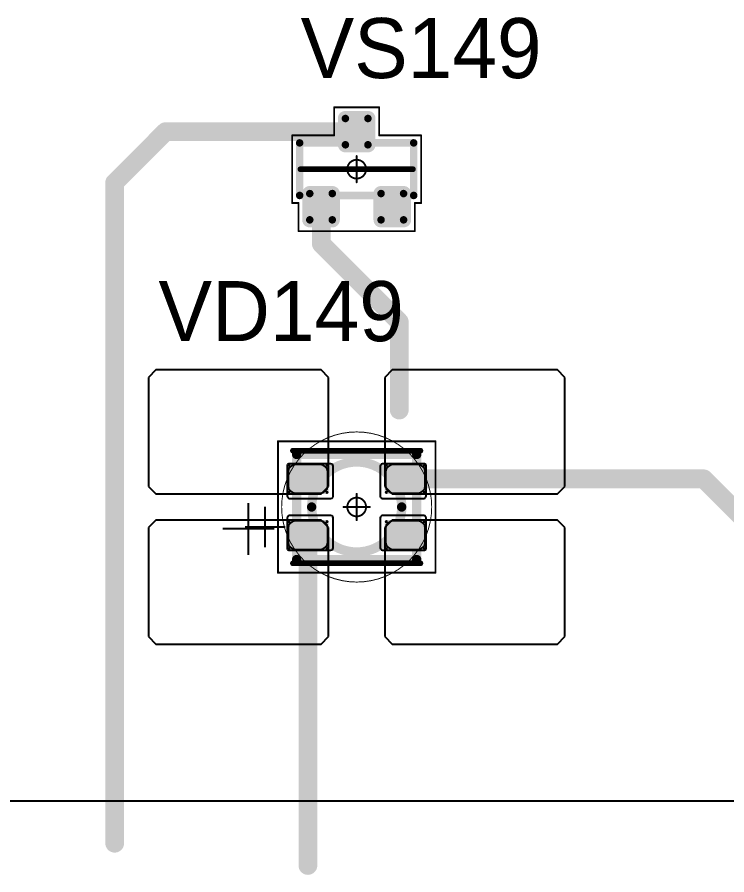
# Model space of a CAD drawing. Header units: millimetres. Extents: x 0 to 400, y 0 to 514.
# Drawn here: x 110.95 to 129.87, y 22.7 to 45.55 of the extents above; entities that cross this region are included whole.
import ezdxf

# ---------------------------------------------------------------- set-up
doc = ezdxf.new("R2010")
doc.units = ezdxf.units.MM
for name, color, linetype in [('Mechanical13', 56, 'Continuous'), ('Mechanical15', 56, 'Continuous'), ('Mechanical2', 216, 'Continuous'), ('TopLayer', 1, 'Continuous'), ('TopOverlay', 2, 'Continuous'), ('TopPaste', 8, 'Continuous'), ('TopSolder', 216, 'Continuous')]:
    doc.layers.add(name, color=color, linetype=linetype)

# ---------------------------------------------------------------- blocks, each defined once
blk = doc.blocks.new('SOT23_33')
at = {"layer": 'Mechanical13', "const_width": 0.1999996}
for points in [[(-0.7000011399999999, 1.52008078), (0.7000011399999999, 1.52008078)], [(-0.7000011399999999, 1.52008078), (-0.7000011399999999, -1.51991822)], [(0.7000011399999999, 1.52008078), (0.7000011399999999, -1.51991822)], [(-0.7000011399999999, -1.51991822), (0.7000011399999999, -1.51991822)]]:
    blk.add_lwpolyline(points, dxfattribs=at)
at = {"layer": 'Mechanical13', "const_width": 0.0999998}
for points in [[(-0.75000104, 1.52008078, 1), (-0.65000124, 1.52008078, 1)], [(-0.75000104, 1.52008078, 1), (-0.65000124, 1.52008078, 1)], [(0.65000124, 1.52008078, 1), (0.75000104, 1.52008078, 1)], [(0.65000124, 1.52008078, 1), (0.75000104, 1.52008078, 1)], [(-0.75000104, -1.51991822, 1), (-0.65000124, -1.51991822, 1)], [(-0.75000104, -1.51991822, 1), (-0.65000124, -1.51991822, 1)], [(0.65000124, -1.51991822, 1), (0.75000104, -1.51991822, 1)], [(0.65000124, -1.51991822, 1), (0.75000104, -1.51991822, 1)]]:
    blk.add_lwpolyline(points, format="xyb", close=True, dxfattribs=at)
at = {"layer": 'Mechanical15', "const_width": 0.0499999}
for points in [[(-0.90000074, 1.72008038), (-0.90000074, 1.55008072)], [(-0.90000074, 1.72008038), (0.90000074, 1.72008038)], [(0.90000074, 1.72008038), (0.90000074, 0.6000800799999999)], [(-1.64999924, 1.55008326), (-1.64999924, -1.54991562)], [(-1.64999924, 1.55008326), (-0.90000074, 1.55008072)], [(0.90000074, 0.6000800799999999), (1.64999924, 0.6000800799999999)], [(1.64999924, 0.6000800799999999), (1.64999924, -0.59991752)], [(0, 0.35007804), (0, -0.34991802)], [(-0.3499993, 8.382e-05), (0.3499993, 8.382e-05)], [(0.90000074, -0.59991752), (1.64999924, -0.59991752)], [(0.90000074, -0.59991752), (0.90000074, -1.71991782)], [(-1.64999924, -1.54991562), (-0.90000074, -1.54991816)], [(-0.90000074, -1.54991816), (-0.90000074, -1.71991782)], [(-0.90000074, -1.71991782), (0.90000074, -1.71991782)]]:
    blk.add_lwpolyline(points, dxfattribs=at)
at = {"layer": 'Mechanical15'}
for points, const_width in [([(-0.9125000799999999, 1.72008038, 1), (-0.8875014, 1.72008038, 1)], 0.02499868), ([(-0.9125000799999999, 1.72008038, 1), (-0.8875014, 1.72008038, 1)], 0.02499868), ([(0.8875014, 1.72008038, 1), (0.9125000799999999, 1.72008038, 1)], 0.02499868), ([(0.8875014, 1.72008038, 1), (0.9125000799999999, 1.72008038, 1)], 0.02499868), ([(-1.66249858, 1.55008326, 1), (-1.6374999, 1.55008326, 1)], 0.02499868), ([(-1.66249858, 1.55008326, 1), (-1.6374999, 1.55008326, 1)], 0.02499868), ([(-0.9125000799999999, 1.55008072, 1), (-0.8875014, 1.55008072, 1)], 0.02499868), ([(-0.9125000799999999, 1.55008072, 1), (-0.8875014, 1.55008072, 1)], 0.02499868), ([(0.8875014, 0.6000800799999999, 1), (0.9125000799999999, 0.6000800799999999, 1)], 0.02499868), ([(0.8875014, 0.6000800799999999, 1), (0.9125000799999999, 0.6000800799999999, 1)], 0.02499868), ([(1.6374999, 0.6000800799999999, 1), (1.66249858, 0.6000800799999999, 1)], 0.02499868), ([(1.6374999, 0.6000800799999999, 1), (1.66249858, 0.6000800799999999, 1)], 0.02499868), ([(0.2499995, 8.382e-05, 1), (-0.2499995, 8.382e-05, 1)], 0.0499999), ([(-0.01249934, 0.35007804, 1), (0.01249934, 0.35007804, 1)], 0.02499868), ([(-0.36249864, 8.382e-05, 1), (-0.33749996, 8.382e-05, 1)], 0.02499868), ([(-0.26249884, 8.382e-05, 1), (-0.23750016, 8.382e-05, 1)], 0.02499868), ([(0.23750016, 8.382e-05, 1), (0.26249884, 8.382e-05, 1)], 0.02499868), ([(0.33749996, 8.382e-05, 1), (0.36249864, 8.382e-05, 1)], 0.02499868), ([(-0.01249934, -0.34991802, 1), (0.01249934, -0.34991802, 1)], 0.02499868), ([(0.8875014, -0.59991752, 1), (0.9125000799999999, -0.59991752, 1)], 0.02499868), ([(0.8875014, -0.59991752, 1), (0.9125000799999999, -0.59991752, 1)], 0.02499868), ([(1.6374999, -0.59991752, 1), (1.66249858, -0.59991752, 1)], 0.02499868), ([(1.6374999, -0.59991752, 1), (1.66249858, -0.59991752, 1)], 0.02499868), ([(-1.66249858, -1.54991562, 1), (-1.6374999, -1.54991562, 1)], 0.02499868), ([(-1.66249858, -1.54991562, 1), (-1.6374999, -1.54991562, 1)], 0.02499868), ([(-0.9125000799999999, -1.54991816, 1), (-0.8875014, -1.54991816, 1)], 0.02499868), ([(-0.9125000799999999, -1.54991816, 1), (-0.8875014, -1.54991816, 1)], 0.02499868), ([(-0.9125000799999999, -1.71991782, 1), (-0.8875014, -1.71991782, 1)], 0.02499868), ([(-0.9125000799999999, -1.71991782, 1), (-0.8875014, -1.71991782, 1)], 0.02499868), ([(0.8875014, -1.71991782, 1), (0.9125000799999999, -1.71991782, 1)], 0.02499868), ([(0.8875014, -1.71991782, 1), (0.9125000799999999, -1.71991782, 1)], 0.02499868)]:
    blk.add_lwpolyline(points, format="xyb", close=True, dxfattribs=dict(at, const_width=const_width))
at = {"layer": 'TopLayer', "const_width": 0.0999998}
for points in [[(-1.39999974, 1.25008132, 1), (-1.29999994, 1.25008132, 1)], [(-0.7000011399999999, 1.25008132, 1), (-0.6000013399999999, 1.25008132, 1)], [(-1.39999974, 0.65008252, 1), (-1.29999994, 0.65008252, 1)], [(-0.7000011399999999, 0.65008252, 1), (-0.6000013399999999, 0.65008252, 1)], [(0.6000013399999999, 0.30008322, 1), (0.7000011399999999, 0.30008322, 1)], [(1.29999994, 0.30008322, 1), (1.39999974, 0.30008322, 1)], [(0.6000013399999999, -0.29991558, 1), (0.7000011399999999, -0.29991558, 1)], [(1.29999994, -0.29991558, 1), (1.39999974, -0.29991558, 1)], [(-1.39999974, -0.64991996, 1), (-1.29999994, -0.64991996, 1)], [(-0.7000011399999999, -0.64991996, 1), (-0.6000013399999999, -0.64991996, 1)], [(-1.39999974, -1.24991876, 1), (-1.29999994, -1.24991876, 1)], [(-0.7000011399999999, -1.24991876, 1), (-0.6000013399999999, -1.24991876, 1)]]:
    blk.add_lwpolyline(points, format="xyb", close=True, dxfattribs=at)
at = {"layer": 'TopLayer'}
for points in [[(-1.44999964, 1.25008132), (-1.44999964, 0.65008252), (-0.55000144, 1.25008132), (-0.55000144, 0.65008252)], [(-1.34999984, 1.35008112), (-1.34999984, 0.55008272), (-0.65000124, 1.35008112), (-0.65000124, 0.55008272)], [(0.55000144, 0.30008322), (0.55000144, -0.29991558), (1.44999964, 0.30008322), (1.44999964, -0.29991558)], [(0.65000124, 0.40008302), (0.65000124, -0.39991538), (1.34999984, 0.40008302), (1.34999984, -0.39991538)], [(-1.44999964, -0.64991996), (-1.44999964, -1.24991876), (-0.55000144, -0.64991996), (-0.55000144, -1.24991876)], [(-1.34999984, -0.54992016), (-1.34999984, -1.34991856), (-0.65000124, -0.54992016), (-0.65000124, -1.34991856)]]:
    blk.add_solid(points, dxfattribs=at)
at = {"layer": 'TopOverlay', "const_width": 0.1499997}
blk.add_lwpolyline([(0, 1.50000208), (0, -1.50000208)], dxfattribs=at)
at = {"layer": 'TopOverlay', "const_width": 0.07499858}
for points in [[(-0.03750056, 1.50000208, 1), (0.03750056, 1.50000208, 1)], [(-0.03750056, -1.50000208, 1), (0.03750056, -1.50000208, 1)]]:
    blk.add_lwpolyline(points, format="xyb", close=True, dxfattribs=at)
at = {"layer": 'TopPaste', "const_width": 0.07499858}
for points in [[(-1.38749786, 1.25008132, 1), (-1.31250182, 1.25008132, 1)], [(-0.68749926, 1.25008132, 1), (-0.61250322, 1.25008132, 1)], [(-1.38749786, 0.65008252, 1), (-1.31250182, 0.65008252, 1)], [(-0.68749926, 0.65008252, 1), (-0.61250322, 0.65008252, 1)], [(0.61250322, 0.30008322, 1), (0.68749926, 0.30008322, 1)], [(1.31250182, 0.30008322, 1), (1.38749786, 0.30008322, 1)], [(0.61250322, -0.29991558, 1), (0.68749926, -0.29991558, 1)], [(1.31250182, -0.29991558, 1), (1.38749786, -0.29991558, 1)], [(-1.38749786, -0.64991996, 1), (-1.31250182, -0.64991996, 1)], [(-0.68749926, -0.64991996, 1), (-0.61250322, -0.64991996, 1)], [(-1.38749786, -1.24991876, 1), (-1.31250182, -1.24991876, 1)], [(-0.68749926, -1.24991876, 1), (-0.61250322, -1.24991876, 1)]]:
    blk.add_lwpolyline(points, format="xyb", close=True, dxfattribs=at)
at = {"layer": 'TopPaste'}
for points in [[(-1.42499842, 1.25008132), (-1.42499842, 0.65008252), (-0.5750026599999999, 1.25008132), (-0.5750026599999999, 0.65008252)], [(-1.34999984, 1.3250799), (-1.34999984, 0.57508394), (-0.65000124, 1.3250799), (-0.65000124, 0.57508394)], [(0.5750026599999999, 0.30008322), (0.5750026599999999, -0.29991558), (1.42499842, 0.30008322), (1.42499842, -0.29991558)], [(0.65000124, 0.3750818), (0.65000124, -0.37491416), (1.34999984, 0.3750818), (1.34999984, -0.37491416)], [(-1.42499842, -0.64991996), (-1.42499842, -1.24991876), (-0.5750026599999999, -0.64991996), (-0.5750026599999999, -1.24991876)], [(-1.34999984, -0.57492138), (-1.34999984, -1.32491734), (-0.65000124, -0.57492138), (-0.65000124, -1.32491734)]]:
    blk.add_solid(points, dxfattribs=at)
at = {"layer": 'TopSolder', "const_width": 0.2015998}
for points in [[(-1.45079974, 1.25008132, 1), (-1.24919994, 1.25008132, 1)], [(-0.75080114, 1.25008132, 1), (-0.5492013399999999, 1.25008132, 1)], [(-1.45079974, 0.65008252, 1), (-1.24919994, 0.65008252, 1)], [(-0.75080114, 0.65008252, 1), (-0.5492013399999999, 0.65008252, 1)], [(0.5492013399999999, 0.30008322, 1), (0.75080114, 0.30008322, 1)], [(1.24919994, 0.30008322, 1), (1.45079974, 0.30008322, 1)], [(0.5492013399999999, -0.29991558, 1), (0.75080114, -0.29991558, 1)], [(1.24919994, -0.29991558, 1), (1.45079974, -0.29991558, 1)], [(-1.45079974, -0.64991996, 1), (-1.24919994, -0.64991996, 1)], [(-0.75080114, -0.64991996, 1), (-0.5492013399999999, -0.64991996, 1)], [(-1.45079974, -1.24991876, 1), (-1.24919994, -1.24991876, 1)], [(-0.75080114, -1.24991876, 1), (-0.5492013399999999, -1.24991876, 1)]]:
    blk.add_lwpolyline(points, format="xyb", close=True, dxfattribs=at)
at = {"layer": 'TopSolder'}
for points in [[(-1.34999984, 1.45168112), (-1.34999984, 0.44848272), (-0.65000124, 1.45168112), (-0.65000124, 0.44848272)], [(-1.55159964, 1.25008132), (-1.55159964, 0.65008252), (-0.4484014399999999, 1.25008132), (-0.4484014399999999, 0.65008252)], [(0.65000124, 0.50168302), (0.65000124, -0.50151538), (1.34999984, 0.50168302), (1.34999984, -0.50151538)], [(0.4484014399999999, 0.30008322), (0.4484014399999999, -0.29991558), (1.55159964, 0.30008322), (1.55159964, -0.29991558)], [(-1.34999984, -0.44832016), (-1.34999984, -1.45151856), (-0.65000124, -0.44832016), (-0.65000124, -1.45151856)], [(-1.55159964, -0.64991996), (-1.55159964, -1.24991876), (-0.4484014399999999, -0.64991996), (-0.4484014399999999, -1.24991876)]]:
    blk.add_solid(points, dxfattribs=at)
blk = doc.blocks.new('E65F_206')
at = {"layer": 'Mechanical13'}
for p, q in [((2.4405844, 1.07120182), (2.4405844, 2.54e-06)), ((1.90498476, 0.5356021799999999), (2.97618404, 0.5356021799999999))]:
    blk.add_line(p, q, dxfattribs=at)
at = {"layer": 'Mechanical13', "const_width": 0.2499995}
for points in [[(1.59998156, 1.39999974), (-1.60001458, 1.3999972)], [(-1.60001458, 1.3999972), (-1.60001458, -1.39999974)], [(1.59998156, 1.39999974), (1.59998156, -1.39999974)], [(1.59998156, -1.39999974), (-1.60001458, -1.39999974)]]:
    blk.add_lwpolyline(points, dxfattribs=at)
at = {"layer": 'Mechanical13'}
for points, const_width in [([(-1.66251382, 1.3999972, 1), (-1.53751534, 1.3999972, 1)], 0.12499848), ([(-1.66251382, 1.3999972, 1), (-1.53751534, 1.3999972, 1)], 0.12499848), ([(1.53748232, 1.39999974, 1), (1.6624808, 1.39999974, 1)], 0.12499848), ([(1.53748232, 1.39999974, 1), (1.6624808, 1.39999974, 1)], 0.12499848), ([(1.19998236, 0, 1), (-1.20001792, 0, 1)], 0.2499995), ([(-1.26251716, 0, 1), (-1.13751868, 0, 1)], 0.12499848), ([(1.13748312, 0, 1), (1.2624816, 0, 1)], 0.12499848), ([(-1.66251382, -1.39999974, 1), (-1.53751534, -1.39999974, 1)], 0.12499848), ([(-1.66251382, -1.39999974, 1), (-1.53751534, -1.39999974, 1)], 0.12499848), ([(1.53748232, -1.39999974, 1), (1.6624808, -1.39999974, 1)], 0.12499848), ([(1.53748232, -1.39999974, 1), (1.6624808, -1.39999974, 1)], 0.12499848)]:
    blk.add_lwpolyline(points, format="xyb", close=True, dxfattribs=dict(at, const_width=const_width))
at = {"layer": 'Mechanical15', "const_width": 0.0499999}
for points in [[(2.09996532, 1.74999904), (-2.10003644, 1.74999904)], [(-2.10003644, 1.74999904), (-2.10003644, -1.74999904)], [(2.09996532, 1.74999904), (2.09996532, -1.74999904)], [(-1.524e-05, -0.3499993), (-1.778e-05, 0.3499993)], [(-1.524e-05, -0.3499993), (-1.778e-05, 0.3499993)], [(0.34996374, 1.778e-05), (-0.35003232, 1.778e-05)], [(0.34998152, 0), (-0.35001708, 2.54e-06)], [(2.09996532, -1.74999904), (-2.10003644, -1.74999904)]]:
    blk.add_lwpolyline(points, dxfattribs=at)
at = {"layer": 'Mechanical15'}
for points, const_width in [([(-2.11253578, 1.74999904, 1), (-2.0875371, 1.74999904, 1)], 0.02499868), ([(-2.11253578, 1.74999904, 1), (-2.0875371, 1.74999904, 1)], 0.02499868), ([(2.08746598, 1.74999904, 1), (2.11246466, 1.74999904, 1)], 0.02499868), ([(2.08746598, 1.74999904, 1), (2.11246466, 1.74999904, 1)], 0.02499868), ([(0.2499614, 1.778e-05, 1), (-0.2500376, 1.778e-05, 1)], 0.0499999), ([(0.24998172, 0, 1), (-0.25001728, 0, 1)], 0.0499999), ([(-0.01251712, 0.3499993, 1), (0.01248156, 0.3499993, 1)], 0.02499868), ([(-0.01251712, 0.3499993, 1), (0.01248156, 0.3499993, 1)], 0.02499868), ([(-0.36253166, 1.778e-05, 1), (-0.33753298, 1.778e-05, 1)], 0.02499868), ([(-0.36251642, 2.54e-06, 1), (-0.33751774, 2.54e-06, 1)], 0.02499868), ([(-0.26253694, 1.778e-05, 1), (-0.23753826, 1.778e-05, 1)], 0.02499868), ([(-0.26251662, 0, 1), (-0.23751794, 0, 1)], 0.02499868), ([(0.23746206, 1.778e-05, 1), (0.26246074, 1.778e-05, 1)], 0.02499868), ([(0.23748238, 0, 1), (0.26248106, 0, 1)], 0.02499868), ([(0.3374643999999999, 1.778e-05, 1), (0.36246308, 1.778e-05, 1)], 0.02499868), ([(0.33748218, 0, 1), (0.36248086, 0, 1)], 0.02499868), ([(-0.01251458, -0.3499993, 1), (0.0124841, -0.3499993, 1)], 0.02499868), ([(-0.01251458, -0.3499993, 1), (0.0124841, -0.3499993, 1)], 0.02499868), ([(-2.11253578, -1.74999904, 1), (-2.0875371, -1.74999904, 1)], 0.02499868), ([(-2.11253578, -1.74999904, 1), (-2.0875371, -1.74999904, 1)], 0.02499868), ([(2.08746598, -1.74999904, 1), (2.11246466, -1.74999904, 1)], 0.02499868), ([(2.08746598, -1.74999904, 1), (2.11246466, -1.74999904, 1)], 0.02499868)]:
    blk.add_lwpolyline(points, format="xyb", close=True, dxfattribs=dict(at, const_width=const_width))
at = {"layer": 'TopLayer'}
for p, q in [((-5.3500147, 3.64999778), (-5.550019379999999, 3.44999818)), ((-5.550019379999999, 3.44999818), (-5.54973236, 3.4497137)), ((-5.54973236, 3.4497137), (-5.54973236, 0.5499989)), ((-0.9500158799999998, 3.65000032), (-5.35001724, 3.65000032)), ((-5.35001724, 3.65000032), (-5.3500147, 3.64999778)), ((-0.75001628, 3.45000072), (-0.9500158799999998, 3.65000032)), ((-0.75001628, 0.5499989), (-0.75001628, 3.45000072)), ((0.94997778, 3.64999778), (0.7499807199999999, 3.44999818)), ((0.7499807199999999, 3.44999818), (0.7502652, 3.4497137)), ((0.7502652, 3.4497137), (0.7502652, 0.5499989)), ((0.9499803199999999, 3.65000032), (0.94997778, 3.64999778)), ((5.349981679999999, 3.65000032), (0.9499803199999999, 3.65000032)), ((5.54998128, 3.45000072), (5.349981679999999, 3.65000032)), ((5.54998128, 0.5499989), (5.54998128, 3.45000072)), ((-5.54973236, 0.5499989), (-5.35001724, 0.3499993)), ((-0.9500158799999998, 0.3499993), (-0.75001628, 0.5499989)), ((0.7502652, 0.5499989), (0.94998286, 0.34999676)), ((5.349981679999999, 0.3499993), (5.54998128, 0.5499989)), ((-5.35001724, 0.3499993), (-0.9500158799999998, 0.3499993)), ((0.94998286, 0.34999676), (5.349981679999999, 0.3499993)), ((-5.35001724, -0.3499993), (-5.550019379999999, -0.55000144)), ((-0.9500158799999998, -0.3499993), (-5.35001724, -0.3499993)), ((-5.35001724, -0.3499993), (-5.35001724, -0.3499993)), ((-0.75001628, -0.5499989), (-0.9500158799999998, -0.3499993)), ((0.94997778, -0.35000184), (0.7499807199999999, -0.55000144)), ((0.94998286, -0.3499993), (0.94997778, -0.35000184)), ((5.349981679999999, -0.3499993), (0.94998286, -0.3499993)), ((5.54998128, -0.5499989), (5.349981679999999, -0.3499993)), ((-5.550019379999999, -0.55000144), (-5.54973236, -0.55028592)), ((-5.54973236, -0.55028592), (-5.54973236, -3.45000072)), ((-0.75001628, -3.45000072), (-0.75001628, -0.5499989)), ((0.7499807199999999, -0.55000144), (0.75026266, -0.55028592)), ((0.75026266, -0.55028592), (0.7502652, -3.45000072)), ((5.54998128, -3.45000072), (5.54998128, -0.5499989)), ((-5.54973236, -3.45000072), (-5.35001724, -3.65000032)), ((-5.35001724, -3.65000032), (-0.9500158799999998, -3.65000032)), ((-0.9500158799999998, -3.65000032), (-0.75001628, -3.45000072)), ((0.7502652, -3.45000072), (0.9499803199999999, -3.65000032)), ((0.9499803199999999, -3.65000032), (5.349981679999999, -3.65000032)), ((5.349981679999999, -3.65000032), (5.54998128, -3.45000072))]:
    blk.add_line(p, q, dxfattribs=at)
at = {"layer": 'TopLayer', "const_width": 0.03999991999999999}
for points in [[(-1.82994808, 1.11000032, 1), (-1.78994816, 1.11000032, 1)], [(-0.80995012, 1.11000032, 1), (-0.7699501999999999, 1.11000032, 1)], [(0.77005434, 1.11000032, 1), (0.81005426, 1.11000032, 1)], [(1.7900523, 1.11000032, 1), (1.83005222, 1.11000032, 1)], [(-1.82994808, 0.39000176, 1), (-1.78994816, 0.39000176, 1)], [(-0.80995012, 0.39000176, 1), (-0.7699501999999999, 0.39000176, 1)], [(0.77005434, 0.39000176, 1), (0.81005426, 0.39000176, 1)], [(1.7900523, 0.39000176, 1), (1.83005222, 0.39000176, 1)], [(-1.829943, -0.39000176, 1), (-1.78994308, -0.39000176, 1)], [(-0.80994504, -0.39000176, 1), (-0.7699451199999999, -0.39000176, 1)], [(0.77005434, -0.39000176, 1), (0.81005426, -0.39000176, 1)], [(1.7900523, -0.39000176, 1), (1.83005222, -0.39000176, 1)], [(-1.829943, -1.11000032, 1), (-1.78994308, -1.11000032, 1)], [(-0.80994504, -1.11000032, 1), (-0.7699451199999999, -1.11000032, 1)], [(0.77005434, -1.11000032, 1), (0.81005426, -1.11000032, 1)], [(1.7900523, -1.11000032, 1), (1.83005222, -1.11000032, 1)]]:
    blk.add_lwpolyline(points, format="xyb", close=True, dxfattribs=at)
at = {"layer": 'TopLayer'}
for points in [[(-1.80994812, 1.15000024), (-1.80994812, 0.35000184), (-0.78995016, 1.15000024), (-0.78995016, 0.35000184)], [(0.7900543, 1.15000024), (0.7900543, 0.35000184), (1.81005226, 1.15000024), (1.81005226, 0.35000184)], [(-1.84994804, 1.11000032), (-1.84994804, 0.39000176), (-0.7499502399999999, 1.11000032), (-0.7499502399999999, 0.39000176)], [(0.7500543799999999, 1.11000032), (0.7500543799999999, 0.39000176), (1.85005218, 1.11000032), (1.85005218, 0.39000176)], [(-1.84994296, -0.39000176), (-1.84994296, -1.11000032), (-0.74994516, -0.39000176), (-0.74994516, -1.11000032)], [(-1.80994304, -0.35000184), (-1.80994304, -1.15000024), (-0.78994508, -0.35000184), (-0.78994508, -1.15000024)], [(0.7500543799999999, -0.39000176), (0.7500543799999999, -1.11000032), (1.85005218, -0.39000176), (1.85005218, -1.11000032)], [(0.7900543, -0.35000184), (0.7900543, -1.15000024), (1.81005226, -0.35000184), (1.81005226, -1.15000024)]]:
    blk.add_solid(points, dxfattribs=at)
at = {"layer": 'TopOverlay'}
for p, q in [((2.88554922, 1.27113538), (2.88554922, -0.0999998)), ((2.1999829, 0.58556652), (3.57111808, 0.58556652))]:
    blk.add_line(p, q, dxfattribs=at)
at = {"layer": 'TopOverlay', "const_width": 0.1499997}
for points in [[(1.69998136, 1.49999954), (-1.70001692, 1.49999954)], [(1.69998136, -1.49999954), (-1.70001438, -1.49999954)]]:
    blk.add_lwpolyline(points, dxfattribs=at)
at = {"layer": 'TopOverlay', "const_width": 0.07499858}
for points in [[(-1.73751748, 1.49999954, 1), (-1.66251636, 1.49999954, 1)], [(1.6624808, 1.49999954, 1), (1.73748192, 1.49999954, 1)], [(-1.73751494, -1.49999954, 1), (-1.66251382, -1.49999954, 1)], [(1.6624808, -1.49999954, 1), (1.73748192, -1.49999954, 1)]]:
    blk.add_lwpolyline(points, format="xyb", close=True, dxfattribs=at)
at = {"layer": 'TopPaste'}
for p, q in [((-1.81413912, 1.01066092), (-1.82869078, 0.9375012999999999)), ((-1.82869078, 0.9375012999999999), (-1.82869078, 0.56250078)), ((-1.77269902, 1.07267756), (-1.81413912, 1.01066092)), ((-1.71067984, 1.11412274), (-1.77269902, 1.07267756)), ((-1.63751768, 1.1286744), (-1.71067984, 1.11412274)), ((-0.9625202999999999, 1.1286744), (-1.63751768, 1.1286744)), ((-0.8893581399999999, 1.11412274), (-0.9625202999999999, 1.1286744)), ((-0.82733642, 1.0726801), (-0.8893581399999999, 1.11412274)), ((-0.78589632, 1.01066092), (-0.82733642, 1.0726801)), ((-0.7713446599999999, 0.9375012999999999), (-0.78589632, 1.01066092)), ((-0.7713446599999999, 0.56250078), (-0.7713446599999999, 0.9375012999999999)), ((0.7858582199999999, 1.01066092), (0.77131164, 0.93750384)), ((0.77131164, 0.93750384), (0.77131164, 0.56250078)), ((0.8273034, 1.0726801), (0.7858582199999999, 1.01066092)), ((0.88932258, 1.11412528), (0.8273034, 1.0726801)), ((0.9624822000000001, 1.1286744), (0.88932258, 1.11412528)), ((1.63748212, 1.12867694), (0.9624822000000001, 1.1286744)), ((1.71064174, 1.11412274), (1.63748212, 1.12867694)), ((1.77266092, 1.0726801), (1.71064174, 1.11412274)), ((1.81410102, 1.01066092), (1.77266092, 1.0726801)), ((1.82865776, 0.93750384), (1.81410102, 1.01066092)), ((1.82865776, 0.56250078), (1.82865776, 0.93750384)), ((-1.82869078, 0.56250078), (-1.81413912, 0.4893411599999999)), ((-1.81413912, 0.4893411599999999), (-1.77269902, 0.42732452)), ((-0.82733896, 0.42732198), (-0.78589632, 0.4893411599999999)), ((-0.78589632, 0.4893411599999999), (-0.7713446599999999, 0.56250078)), ((0.77131164, 0.56250078), (0.7858607599999999, 0.4893411599999999)), ((0.7858607599999999, 0.4893411599999999), (0.8273034, 0.42732452)), ((1.77266092, 0.42732198), (1.81410356, 0.4893411599999999)), ((1.81410356, 0.4893411599999999), (1.82865776, 0.56250078)), ((-1.77269902, 0.42732452), (-1.7106773, 0.38587934)), ((-1.7106773, 0.38587934), (-1.63751768, 0.37132768)), ((-1.63751768, 0.37132768), (-0.96251776, 0.37132768)), ((-0.96251776, 0.37132768), (-0.8893581399999999, 0.38587934)), ((-0.8893581399999999, 0.38587934), (-0.82733896, 0.42732198)), ((0.8273034, 0.42732452), (0.88932258, 0.38587934)), ((0.88932258, 0.38587934), (0.9624822000000001, 0.37132768)), ((0.9624822000000001, 0.37132768), (1.63748212, 0.37132768)), ((1.63748212, 0.37132768), (1.71064174, 0.38587934)), ((1.71064174, 0.38587934), (1.77266092, 0.42732198)), ((-1.77269648, -0.42731944), (-1.81413912, -0.4893411599999999)), ((-1.7106773, -0.38587934), (-1.77269648, -0.42731944)), ((-1.63751768, -0.37132768), (-1.7106773, -0.38587934)), ((-0.96251776, -0.37132768), (-1.63751768, -0.37132768)), ((-0.8893581399999999, -0.38587934), (-0.96251776, -0.37132768)), ((-0.82733896, -0.42732198), (-0.8893581399999999, -0.38587934)), ((-0.78589632, -0.4893411599999999), (-0.82733896, -0.42732198)), ((0.8273034, -0.42731944), (0.7858607599999999, -0.4893411599999999)), ((0.88932258, -0.38587934), (0.8273034, -0.42731944)), ((0.9624822000000001, -0.37132768), (0.88932258, -0.38587934)), ((1.63748212, -0.37132768), (0.9624822000000001, -0.37132768)), ((1.71064174, -0.38587934), (1.63748212, -0.37132768)), ((1.77266092, -0.42732198), (1.71064174, -0.38587934)), ((1.81410356, -0.4893411599999999), (1.77266092, -0.42732198)), ((-1.81413912, -0.4893411599999999), (-1.82869078, -0.56250078)), ((-1.82869078, -0.56250078), (-1.82869078, -0.9375012999999999)), ((-0.7713446599999999, -0.56250078), (-0.78589632, -0.4893411599999999)), ((-0.7713446599999999, -0.9375012999999999), (-0.7713446599999999, -0.56250078)), ((0.77131164, -0.56250078), (0.77130656, -0.9375012999999999)), ((0.7858607599999999, -0.4893411599999999), (0.77131164, -0.56250078)), ((1.82865776, -0.56250078), (1.81410356, -0.4893411599999999)), ((1.82865268, -0.9375012999999999), (1.82865776, -0.56250078)), ((-1.82869078, -0.9375012999999999), (-1.81413658, -1.01065838)), ((-1.81413658, -1.01065838), (-1.77269902, -1.0726801)), ((-1.77269902, -1.0726801), (-1.71067476, -1.1141202)), ((-1.71067476, -1.1141202), (-1.63751768, -1.1286744)), ((-1.63751768, -1.1286744), (-0.9625152199999999, -1.12867186)), ((-0.9625152199999999, -1.12867186), (-0.8893581399999999, -1.11412274)), ((-0.8893581399999999, -1.11412274), (-0.82733896, -1.0726801)), ((-0.82733896, -1.0726801), (-0.78589378, -1.01065838)), ((-0.78589378, -1.01065838), (-0.7713446599999999, -0.9375012999999999)), ((0.77130656, -0.9375012999999999), (0.7858633, -1.01065838)), ((0.7858633, -1.01065838), (0.8273034, -1.0726801)), ((0.8273034, -1.0726801), (0.8893200399999999, -1.1141202)), ((0.8893200399999999, -1.1141202), (0.9624822000000001, -1.1286744)), ((0.9624822000000001, -1.1286744), (1.63747958, -1.12867186)), ((1.63747958, -1.12867186), (1.71064174, -1.11412274)), ((1.71064174, -1.11412274), (1.77266092, -1.0726801)), ((1.77266092, -1.0726801), (1.8141061, -1.01065838)), ((1.8141061, -1.01065838), (1.82865268, -0.9375012999999999))]:
    blk.add_line(p, q, dxfattribs=at)
at = {"layer": 'TopSolder'}
for p, q in [((-1.82829708, 1.14297714), (-1.84235598, 1.1289284)), ((-1.80993288, 1.15057428), (-1.82829708, 1.14297714)), ((-1.7999964, 1.1505692), (-1.80993288, 1.15057428)), ((-0.70004178, 1.15057174), (-1.7999964, 1.1505692)), ((-0.70003924, 1.15057174), (-0.70004178, 1.15057174)), ((-0.68511928, 1.15057428), (-0.70003924, 1.15057174)), ((-0.6575501199999999, 1.13915444), (-0.68511928, 1.15057428)), ((0.685038, 1.1505692), (0.6574789999999999, 1.13914428)), ((0.69995542, 1.15057174), (0.685038, 1.1505692)), ((1.79996846, 1.15056158), (0.69995542, 1.15057174)), ((1.79997354, 1.15055904), (1.79996846, 1.15056158)), ((1.80991002, 1.15056158), (1.79997354, 1.15055904)), ((1.82827168, 1.14295682), (1.80991002, 1.15056158)), ((1.8423255, 1.128903), (1.82827168, 1.14295682)), ((-1.8499709, 1.1006328), (-1.8500344, 1.1005693)), ((-1.8500344, 1.1005693), (-1.8500344, 0.30054804)), ((-1.84996836, 1.11057182), (-1.8499709, 1.1006328)), ((-1.84235598, 1.1289284), (-1.84996836, 1.11057182)), ((-0.6364503399999999, 1.1180572), (-0.6575501199999999, 1.13915444)), ((-0.6250330399999999, 1.09048804), (-0.6364503399999999, 1.1180572)), ((-0.62504574, 0.30055566), (-0.6250330399999999, 1.07556808)), ((-0.6250330399999999, 1.07556808), (-0.6250330399999999, 1.09048804)), ((0.6249822399999999, 1.07555792), (0.6249644599999999, 1.07556808)), ((0.6249644599999999, 1.07556808), (0.62496954, 0.30054804)), ((0.63638684, 1.1180445), (0.6249771599999999, 1.09047788)), ((0.6249771599999999, 1.09047788), (0.6249822399999999, 1.07555792)), ((0.6574789999999999, 1.13914428), (0.63638684, 1.1180445)), ((1.84993026, 1.11054388), (1.8423255, 1.128903)), ((1.84993026, 1.10060486), (1.84993026, 1.11054388)), ((1.84995058, 0.30055566), (1.84993026, 1.10060486)), ((-1.8500344, 0.30054804), (-1.8500344, 0.2856331599999999)), ((-1.8500344, 0.2856331599999999), (-1.83861456, 0.25807924)), ((-1.83861456, 0.25807924), (-1.81751986, 0.23699216)), ((-1.81751986, 0.23699216), (-1.78996086, 0.22558248)), ((-0.68512436, 0.22557994), (-0.65756536, 0.23699216)), ((-0.65756536, 0.23699216), (-0.63647066, 0.25808432)), ((-0.63647066, 0.25808432), (-0.62505082, 0.28564078)), ((-0.62505082, 0.28564078), (-0.62505082, 0.30055566)), ((-0.62505082, 0.30055566), (-0.62504574, 0.30055566)), ((0.62496954, 0.30054804), (0.6249720799999999, 0.2856331599999999)), ((0.6249720799999999, 0.2856331599999999), (0.6363919199999999, 0.2580767)), ((0.6363919199999999, 0.2580767), (0.6574891599999999, 0.23698962)), ((0.6574891599999999, 0.23698962), (0.6850507, 0.22557994)), ((1.78987196, 0.2255774), (1.8174335, 0.23698708)), ((1.8174335, 0.23698708), (1.8385282, 0.25807416)), ((1.8385282, 0.25807416), (1.84994804, 0.28563062)), ((1.84994804, 0.28563062), (1.84995058, 0.3005455)), ((1.84995058, 0.3005455), (1.84995058, 0.30055566)), ((-1.78996086, 0.22558248), (-1.77504598, 0.22558502)), ((-1.77504598, 0.22558502), (-1.7750409, 0.22557994)), ((-1.7750409, 0.22557994), (-0.70004178, 0.22558248)), ((-0.70004178, 0.22558248), (-0.68512436, 0.22557994)), ((0.6850507, 0.22557994), (0.69996304, 0.22558502)), ((0.69996304, 0.22558502), (0.69995542, 0.22557994)), ((0.69995542, 0.22557994), (1.77495962, 0.22558248)), ((1.77495962, 0.22558248), (1.78987196, 0.2255774)), ((-1.78994054, -0.22443948), (-1.81750208, -0.2358517)), ((-1.77502312, -0.22444202), (-1.78994054, -0.22443948)), ((-0.70002654, -0.22444202), (-1.77502312, -0.22444202)), ((-0.700024, -0.22444456), (-0.70002654, -0.22444202)), ((-0.68510912, -0.22443948), (-0.700024, -0.22444456)), ((-0.6575501199999999, -0.23584916), (-0.68510912, -0.22443948)), ((0.68505324, -0.22443948), (0.65749424, -0.2358517)), ((0.69997066, -0.22444202), (0.68505324, -0.22443948)), ((1.77497232, -0.22444202), (0.69997066, -0.22444202)), ((1.7898872, -0.22444202), (1.77497232, -0.22444456)), ((1.77497232, -0.22444456), (1.77497232, -0.22444202)), ((1.8174462, -0.2358517), (1.7898872, -0.22444202)), ((-1.85001662, -0.2994152), (-1.85002424, -0.29941774)), ((-1.85002424, -0.29941774), (-1.85002424, -1.09943138)), ((-1.83859678, -0.25694132), (-1.85001662, -0.28450032)), ((-1.85001662, -0.28450032), (-1.85001662, -0.2994152)), ((-1.81750208, -0.2358517), (-1.83859678, -0.25694132)), ((-0.63645288, -0.25693624), (-0.6575501199999999, -0.23584916)), ((-0.6250330399999999, -0.2844927), (-0.63645288, -0.25693624)), ((-0.62505844, -1.07443016), (-0.6250330399999999, -0.29940504)), ((-0.6250330399999999, -0.29940504), (-0.6250330399999999, -0.2844927)), ((0.6249720799999999, -0.2994152), (0.62496192, -1.07443016)), ((0.6249796999999999, -0.29941774), (0.6249720799999999, -0.2994152)), ((0.63639954, -0.25694386), (0.6249796999999999, -0.28450032)), ((0.6249796999999999, -0.28450032), (0.6249796999999999, -0.29941774)), ((0.65749424, -0.2358517), (0.63639954, -0.25694386)), ((1.8385409, -0.25693878), (1.8174462, -0.2358517)), ((1.84996074, -0.2844927), (1.8385409, -0.25693878)), ((1.84996074, -0.29940758), (1.84996074, -0.2844927)), ((1.84996328, -1.09943138), (1.84996074, -0.29940758)), ((-1.85002424, -1.09943138), (-1.85001916, -1.10936786)), ((-1.85001916, -1.10936786), (-1.84239662, -1.12772444)), ((-1.84239662, -1.12772444), (-1.82833264, -1.1417681)), ((-1.82833264, -1.1417681), (-1.80996336, -1.14936016)), ((-0.6851014999999999, -1.14941858), (-0.6575348799999999, -1.13797334)), ((-0.6575348799999999, -1.13797334), (-0.6364477999999999, -1.1168507)), ((-0.6364477999999999, -1.1168507), (-0.62504828, -1.0892663)), ((-0.62504828, -1.0892663), (-0.62506098, -1.0743438)), ((-0.62506098, -1.0743438), (-0.62505844, -1.07443016)), ((0.62496192, -1.07443016), (0.62496192, -1.08934758)), ((0.62496192, -1.08934758), (0.63638176, -1.11691674)), ((0.63638176, -1.11691674), (0.65748154, -1.13801398)), ((0.65748154, -1.13801398), (0.6850507, -1.14943382)), ((1.80986684, -1.14943382), (1.82823104, -1.14183668)), ((1.82823104, -1.14183668), (1.84228994, -1.12778794)), ((1.84228994, -1.12778794), (1.84990232, -1.10943136)), ((1.84990232, -1.10943136), (1.84990486, -1.09949234)), ((1.84990486, -1.09949234), (1.84996328, -1.09943138)), ((-1.80996336, -1.14936016), (-1.80002434, -1.14935)), ((-1.80002434, -1.14935), (-1.80002688, -1.14935254)), ((-1.80002688, -1.14935254), (-0.70002654, -1.14942874)), ((-0.70002654, -1.14942874), (-0.6851014999999999, -1.14941858)), ((0.6850507, -1.14943382), (0.69997066, -1.14943128)), ((0.69997066, -1.14943382), (1.79993036, -1.14942874)), ((0.69997066, -1.14943128), (0.69997066, -1.14943382)), ((1.79993036, -1.14942874), (1.80986684, -1.14943382))]:
    blk.add_line(p, q, dxfattribs=at)

msp = doc.modelspace()

# ---------------------------------------------------------------- linework, layer by layer
at = {"layer": 'Mechanical2'}
for points, const_width in [([(121.99999984, 32.4999985, 1), (117.99999768, 32.4999985, 1)], 0.0254), ([(119.99974984, 34.49999958, 1), (120.00024768, 34.49999958, 1)], 0.00050038), ([(117.99364768, 32.4999985, 1), (118.00634768, 32.4999985, 1)], 0.0127), ([(117.99974876, 32.4999985, 1), (118.0002466, 32.4999985, 1)], 0.00050038), ([(121.99364984, 32.4999985, 1), (122.00634984, 32.4999985, 1)], 0.0127), ([(121.99975092, 32.4999985, 1), (122.00024876, 32.4999985, 1)], 0.00050038), ([(119.99974984, 30.49999996, 1), (120.00024768, 30.49999996, 1)], 0.00050038)]:
    msp.add_lwpolyline(points, format="xyb", close=True, dxfattribs=dict(at, const_width=const_width))
at = {"layer": 'Mechanical2', "const_width": 0.00100076}
for points in [[(119.99999876, 30.49999996), (119.99999876, 34.49999958)], [(117.99999768, 32.4999985), (121.99999984, 32.4999985)]]:
    msp.add_lwpolyline(points, dxfattribs=at)
at = {"layer": 'TopLayer'}
msp.add_line((12.5000004, 24.67499764), (387.50000478, 24.67499764), dxfattribs=at)
at = {"layer": 'TopLayer', "const_width": 0.499999}
for points in [[(113.5498491, 41.14247803999999), (114.90737496, 42.5000039)], [(114.90737496, 42.5000039), (119.99992002, 42.5000039)], [(113.5498491, 23.54247768), (113.5498491, 41.14247803999999)], [(119.05973394, 39.50773658), (119.05973394, 40.49019079999999)], [(119.05973394, 39.50773658), (121.13480472, 37.4326658)], [(121.13480472, 35.08266542), (121.13480472, 37.4326658)], [(121.29994282, 33.24999954), (129.25000312, 33.24999954)], [(129.25000312, 33.24999954), (130.87500368, 31.62499898)], [(118.69994548, 31.74999746), (118.69999882, 31.74994412)], [(118.69999882, 22.94999982), (118.69999882, 31.74994412)]]:
    msp.add_lwpolyline(points, dxfattribs=at)
at = {"layer": 'TopLayer', "const_width": 0.2499995}
for points in [[(114.78237648, 42.5000039, 1), (115.03237344, 42.5000039, 1)], [(114.78237648, 42.5000039, 1), (115.03237344, 42.5000039, 1)], [(119.87492154, 42.5000039, 1), (120.1249185, 42.5000039, 1)], [(113.42485062, 41.14247803999999, 1), (113.67484758, 41.14247803999999, 1)], [(113.42485062, 41.14247803999999, 1), (113.67484758, 41.14247803999999, 1)], [(118.93473546, 40.49019079999999, 1), (119.18473242, 40.49019079999999, 1)], [(118.93473546, 39.50773658, 1), (119.18473242, 39.50773658, 1)], [(118.93473546, 39.50773658, 1), (119.18473242, 39.50773658, 1)], [(121.00980624, 37.4326658, 1), (121.2598032, 37.4326658, 1)], [(121.00980624, 37.4326658, 1), (121.2598032, 37.4326658, 1)], [(121.00980624, 35.08266542, 1), (121.2598032, 35.08266542, 1)], [(121.17494434, 33.24999954, 1), (121.4249413, 33.24999954, 1)], [(129.12500464, 33.24999954, 1), (129.3750016, 33.24999954, 1)], [(129.12500464, 33.24999954, 1), (129.3750016, 33.24999954, 1)], [(118.574947, 31.74999746, 1), (118.82494396, 31.74999746, 1)], [(118.57500034, 31.74994412, 1), (118.8249973, 31.74994412, 1)], [(118.57500034, 31.74994412, 1), (118.8249973, 31.74994412, 1)], [(113.42485062, 23.54247768, 1), (113.67484758, 23.54247768, 1)], [(118.57500034, 22.94999982, 1), (118.8249973, 22.94999982, 1)]]:
    msp.add_lwpolyline(points, format="xyb", close=True, dxfattribs=at)

# ---------------------------------------------------------------- block references
for name, p, rotation in [('SOT23_33', (120.00000384, 41.50000336), 90), ('E65F_206', (119.99999876, 32.4999985), 180)]:
    msp.add_blockref(name, p, dxfattribs=dict(rotation=rotation))

# ---------------------------------------------------------------- texts
at = {"layer": 'TopOverlay'}
for s, p in [('VS149', (118.505605, 43.92620374)), ('VD149', (114.71661334, 36.91795258))]:
    msp.add_text(s, height=1.59999934, dxfattribs=at).set_placement(p)

doc.saveas('drawing.dxf')
